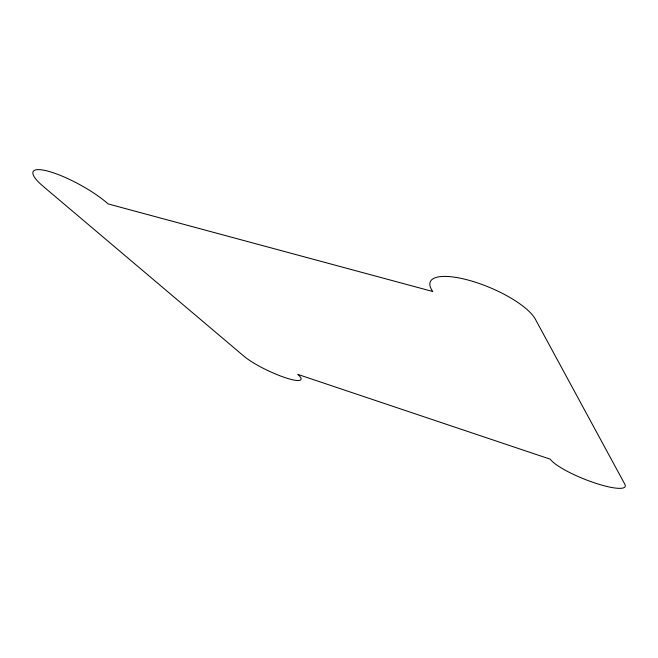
<?xml version="1.0" encoding="UTF-8"?>
<svg xmlns="http://www.w3.org/2000/svg" width="658" height="658" viewBox="0 0 658 658"><rect width="100%" height="100%" fill="white"/><g stroke="black" fill="none" stroke-linecap="round" stroke-linejoin="round"><path stroke-width="0.99" d="M432.717 291.494L108.118 203.914A47.425 10.923 28.7 0 0 48.207 171.22A47.425 10.923 28.7 0 0 43.264 186.411L244.134 356.356A33.632 6.161 25.4 0 0 285.037 377.61A33.632 6.161 25.4 0 0 297.852 374.402L550.285 459.202A40.771 8.315 21.8 0 0 594.519 482.865A40.771 8.315 21.8 0 0 624.829 484.239L535.341 319.188A57.616 17.906 22.9 0 0 468.29 280.102A57.616 17.906 22.9 0 0 432.717 291.494"/></g></svg>
